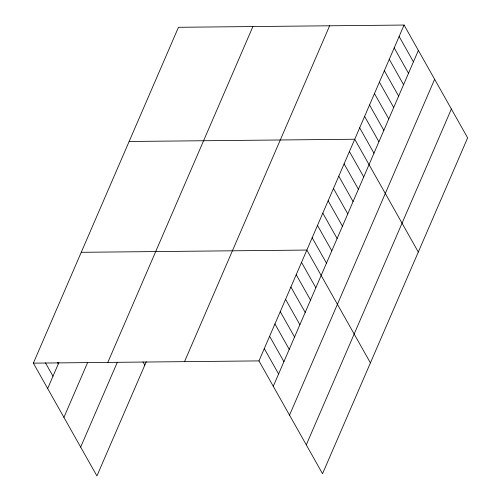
<?xml version="1.0" encoding="UTF-8"?>
<svg xmlns="http://www.w3.org/2000/svg" width="501" height="501" viewBox="0 0 501 501"><rect width="100%" height="100%" fill="white"/><g stroke="black" fill="none" stroke-linecap="round" stroke-linejoin="round"><path stroke-width="0.75" d="M146.286 361.697L96.925 475.95L33.36 363.144L178.462 27.292L404.075 25.05L467.64 137.856L322.538 473.708L258.973 360.902L404.075 25.05M47.664 388.525L58.899 362.524M63.921 417.377L87.569 362.643M107.815 362.405L252.911 26.553M80.667 447.099L117.322 362.267M184.525 361.641L329.62 25.789M273.277 386.284L418.373 50.432M289.534 415.135L434.63 79.283M306.28 444.857L451.382 109.005M129.126 141.482L354.739 139.24L418.304 252.047M81.243 252.31L306.856 250.068L370.421 362.881M33.36 363.144L258.973 360.902M399.14 36.467L413.444 61.848M394.206 47.889L408.509 73.271M389.271 59.306L403.574 84.688M384.342 70.729L398.639 96.111M379.407 82.145L393.711 107.527M374.472 93.562L388.776 118.944M369.538 104.985L383.841 130.366M364.609 116.401L378.906 141.783M359.674 127.818L373.978 153.2M349.416 151.552L363.72 176.934M344.099 163.871L358.403 189.253M338.776 176.183L353.08 201.565M333.459 188.495L347.763 213.877M328.136 200.813L342.44 226.195M322.819 213.125L337.117 238.507M317.496 225.444L331.8 250.826M312.179 237.756L326.477 263.138M301.533 262.386L315.837 287.768M296.216 274.698L310.52 300.08M290.893 287.017L305.197 312.399M285.576 299.329L299.88 324.711M280.253 311.641L294.557 337.023M274.936 323.959L289.234 349.341M269.613 336.271L283.917 361.653M264.296 348.59L278.594 373.971M143.004 361.916L144.808 365.116M57.552 362.561L58.304 363.895M45.459 362.849L52.987 376.207"/></g></svg>
